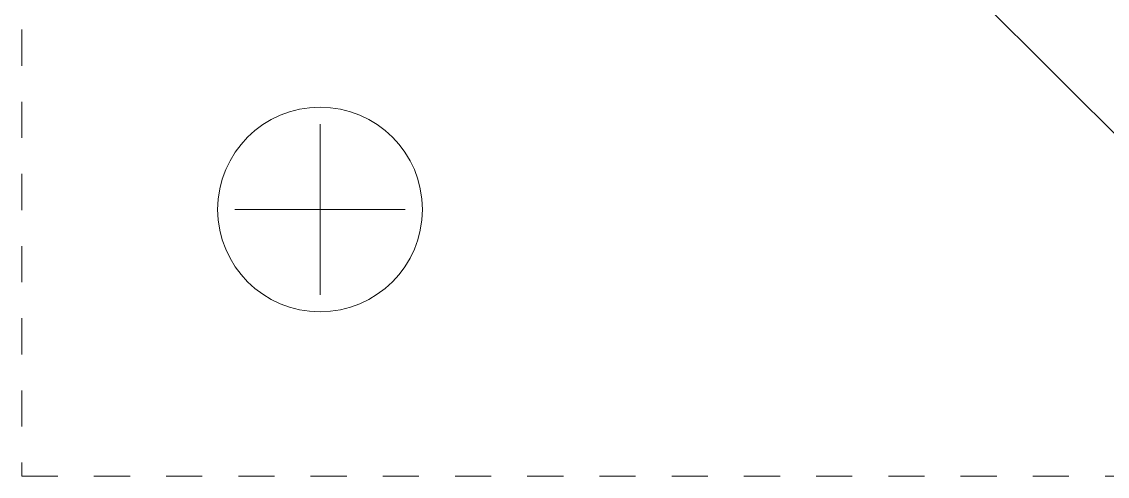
# Model space of a CAD drawing. Header units: millimetres. Extents: x 1894 to 3631, y -787 to 661.
# Drawn here: x 1894 to 2530, y -787 to -520 of the extents above; entities that cross this region are included whole.
import ezdxf

# ---------------------------------------------------------------- set-up
doc = ezdxf.new("R2010")
doc.units = ezdxf.units.MM
doc.header["$MEASUREMENT"] = 0
doc.linetypes.add('Dashed', pattern=[42.333333333324, 21.166666666662, -21.166666666662])
for name, color, linetype, lineweight in [('0_Pen_No__1', 7, 'Continuous', 13), ('2D Drafting - General_Pen_No__1', 7, 'Continuous', 13), ('Annotation - Label_Pen_No__2', 8, 'Continuous', 15), ('New_0_Pen_No__1', 7, 'Continuous', 13)]:
    doc.layers.add(name, color=color, linetype=linetype, lineweight=lineweight)
doc.dimstyles.new('GENERATED_STYLE__4', dxfattribs={"dimtxt": 0.18, "dimasz": 7.6, "dimexe": 0.18, "dimexo": 0.0625, "dimgap": 0, "dimtad": 0, "dimtih": 1, "dimtoh": 1, "dimdec": 4, "dimzin": 0, "dimdsep": 46, "dimcen": 0.09, "dimadec": 0, "dimazin": 0, "dimtfac": 1, "dimtdec": 4, "dimtmove": 0, "dimatfit": 3, "dimldrblk": 'ARROWHEAD_14', "dimfxl": 0, "dimtolj": 1, "dimtzin": 0, "dimarcsym": 0})

# ---------------------------------------------------------------- blocks, each defined once
blk = doc.blocks.new('ARROWHEAD_14')
at = {"color": 0, "linetype": 'Continuous', "lineweight": 0}
blk.add_line((0, 0), (-1, 0), dxfattribs=at)
at = {"color": 0, "linetype": 'Continuous', "lineweight": 0, "flags": 128}
blk.add_lwpolyline([(-0.9093, 0.525), (0, 0), (-0.9093, -0.525)], dxfattribs=at)

msp = doc.modelspace()

# ---------------------------------------------------------------- linework, layer by layer
at = {"layer": '0_Pen_No__1', "color": 7, "linetype": 'Dashed', "lineweight": 13}
msp.add_lwpolyline([(3631.435363077312, -786.7444491582788), (3631.435363077312, 660.5946527785356), (1893.929067354182, 660.5946527785356), (1893.929067354182, -786.7444491582788)], dxfattribs=at)
at = {"layer": '2D Drafting - General_Pen_No__1', "color": 7, "linetype": 'Continuous', "lineweight": 13}
for points in [[(2068.791068254507, -580.2258589093838), (2068.791068254507, -680.2258589093882)], [(2118.791068254509, -630.2258589093858), (2018.791068254505, -630.2258589093858)]]:
    msp.add_lwpolyline(points, dxfattribs=at)
msp.add_circle((2068.791068254507, -630.2258589093858), 59.99999999999762, dxfattribs=at)
at = {"layer": 'New_0_Pen_No__1', "color": 7, "linetype": 'Dashed', "lineweight": 13}
msp.add_lwpolyline([(1893.929067354182, -786.7444491582788), (3631.435363077312, -786.7444491582788)], dxfattribs=at)

# ---------------------------------------------------------------- leaders
at = {"layer": 'Annotation - Label_Pen_No__2', "color": 8, "linetype": 'Continuous', "lineweight": 15, "annotation_type": 0, "has_hookline": 1, "hookline_direction": 0}
for points, text_width, horizontal_direction in [([(2304.907354500443, -102.7091929195991), (2758.724513878219, -574.0818655746963), (3215.816464785623, -572.7105755054871)], 383.6250000000001, (0.9999999999998797, -4.905282289475677e-07, 0)), ([(2314.023715583864, -232.9722492201763), (2735.86958405324, -654.8181176895531), (3013.166508861953, -655.0471773897805)], 586.2750000000001, (0.9999999999998797, 4.905282383621378e-07, 0)), ([(2310.700514339602, -275.4863537630198), (2729.609850859067, -703.6598924820805), (3391.041449080135, -695.4829883615232)], 208.4, (0.9999999999998797, -4.90528231612103e-07, 0)), ([(2305.548550084412, -356.8703135861276), (2707.67464599789, -758.9964094996058), (2925.901184416075, -757.2307165458824)], 673.5402343749998, (0.9999999999998797, -4.905282262830325e-07, 0))]:
    msp.add_leader(points, dimstyle='GENERATED_STYLE__4', dxfattribs=dict(at, text_width=text_width, horizontal_direction=horizontal_direction))

doc.saveas('drawing.dxf')
